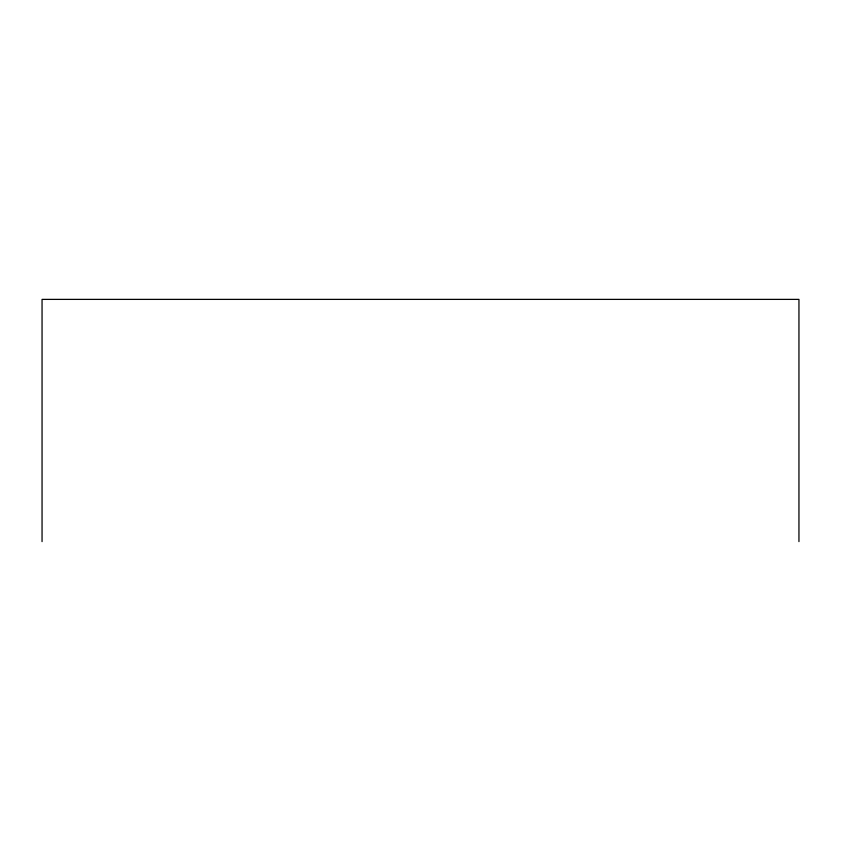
<?xml version="1.0" encoding="UTF-8"?>
<svg xmlns="http://www.w3.org/2000/svg" width="841" height="841" viewBox="0 0 841 841"><rect width="100%" height="100%" fill="white"/><g stroke="black" fill="none" stroke-linecap="round" stroke-linejoin="round"><path stroke-width="1.26" d="M798.95 541.615L798.95 299.385L42.05 299.385L42.05 541.615"/></g></svg>
